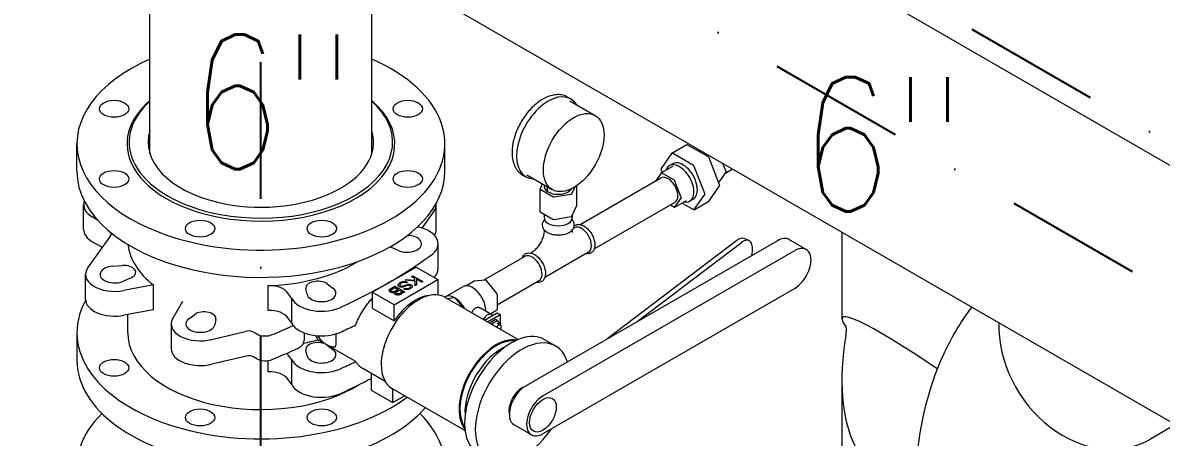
# Model space of a CAD drawing. Header units: millimetres. Extents: x -312439 to 477422, y -331570 to 212570.
# Drawn here: x 345386 to 346443, y 171415 to 171800 of the extents above; entities that cross this region are included whole.
import ezdxf

# ---------------------------------------------------------------- set-up
doc = ezdxf.new("R2010")
doc.units = ezdxf.units.MM
doc.linetypes.add('DASHDOT', pattern=[25.4, 12.7, -6.35, 0, -6.35])
doc.layers.add('ARCONDTEXTO', color=4, linetype='Continuous')
doc.styles.add('ROMAND', font='ROMAND.SHX')
doc.styles.add('ROMANS', font='romans.shx', dxfattribs={"height": 187.5})
doc.dimstyles.new('1-50 (MILIMETRO)', dxfattribs={"dimscale": 0, "dimtxt": 125, "dimasz": 125, "dimexe": 100, "dimexo": 100, "dimgap": 50, "dimtad": 0, "dimdec": 0, "dimzin": 0, "dimdsep": 46, "dimtxsty": 'ROMAND', "dimcen": -390, "dimclrd": 1, "dimclre": 1, "dimclrt": 3, "dimadec": 0, "dimazin": 0, "dimtfac": 1, "dimtdec": 0, "dimtix": 1, "dimtmove": 2, "dimatfit": 2, "dimfxl": 1, "dimtvp": 1, "dimtolj": 1, "dimtzin": 0, "dimarcsym": 0})

# ---------------------------------------------------------------- blocks, each defined once
blk = doc.blocks.new('*D92')
at = {"color": 1, "lineweight": -2, "transparency": 16777216}
for p, q in [((345607.1, 172290.6), (345607.1, 172792.4)), ((348612.8, 170941.5), (345715.4, 172614.4)), ((348721.1, 170492.8), (348721.1, 170994.5))]:
    blk.add_line(p, q, dxfattribs=at)
at = {"color": 1, "transparency": 16777216}
for points in [[(345725.8, 172632.4), (345705, 172596.3), (345607.1, 172676.9)], [(348623.3, 170959.6), (348602.4, 170923.5), (348721.1, 170879)]]:
    blk.add_solid(points, dxfattribs=at)
at = {"layer": 'Defpoints', "color": 0, "transparency": 16777216}
for p in [(345607.1, 172676.9), (345607.1, 172175.2), (348721.1, 170377.3)]:
    blk.add_point(p, dxfattribs=at)
at = {"color": 3, "transparency": 16777216, "insert": (347372.3, 171833.5), "char_height": 125, "attachment_point": 5, "rotation": 330, "style": 'ROMAND'}
blk.add_mtext('\\A1;3596', dxfattribs=at)
blk = doc.blocks.new('*D96')
at = {"color": 1, "lineweight": -2, "transparency": 16777216}
for p, q in [((340982.5, 172444.7), (340982.5, 172743.9)), ((347857.3, 168659.3), (341090.8, 172566)), ((347965.6, 168413.1), (347965.6, 168712.3))]:
    blk.add_line(p, q, dxfattribs=at)
at = {"color": 1, "transparency": 16777216}
for points in [[(341101.2, 172584), (341080.3, 172547.9), (340982.5, 172628.5)], [(347867.7, 168677.3), (347846.9, 168641.2), (347965.6, 168596.8)]]:
    blk.add_solid(points, dxfattribs=at)
at = {"layer": 'Defpoints', "color": 0, "transparency": 16777216}
for p in [(340982.5, 172628.5), (340982.5, 172329.3), (347965.6, 168297.6)]:
    blk.add_point(p, dxfattribs=at)
at = {"color": 3, "transparency": 16777216, "insert": (344536.5, 170720.9), "char_height": 125, "attachment_point": 5, "rotation": 330, "style": 'ROMAND'}
blk.add_mtext('\\A1;8063', dxfattribs=at)
blk = doc.blocks.new('*D26')
at = {"color": 1, "lineweight": -2, "transparency": 16777216}
for p, q in [((345507.1, 172117.4), (345151, 171911.8)), ((345251, 171844.6), (345251, 170794.2)), ((345507.1, 170817), (345151, 170611.4))]:
    blk.add_line(p, q, dxfattribs=at)
at = {"color": 1, "transparency": 16777216}
for points in [[(345230.2, 171844.6), (345271.9, 171844.6), (345251, 171969.6)], [(345230.2, 170794.2), (345271.9, 170794.2), (345251, 170669.2)]]:
    blk.add_solid(points, dxfattribs=at)
at = {"layer": 'Defpoints', "color": 0, "transparency": 16777216}
for p in [(345607.1, 172175.2), (345607.1, 170874.8), (345251, 170669.2)]:
    blk.add_point(p, dxfattribs=at)
at = {"color": 3, "transparency": 16777216, "insert": (345126, 171319.4), "char_height": 125, "attachment_point": 5, "rotation": 90, "style": 'ROMAND'}
blk.add_mtext('\\A1;1300', dxfattribs=at)

msp = doc.modelspace()

# ---------------------------------------------------------------- linework, layer by layer
at = {"color": 6, "linetype": 'DASHDOT', "ltscale": 10, "extrusion": (4.44089e-16, 0.816497, 0.57735)}
msp.add_line((347737.01, 170806.284), (344116.413, 172896.637), dxfattribs=at)
at = {"color": 5, "linetype": 'Continuous', "lineweight": 0, "extrusion": (4.44089e-16, 0.816497, 0.57735)}
for p, q in [((344984.877, 172514.235), (347569.913, 171021.764)), ((344881.815, 172335.726), (347466.851, 170843.255)), ((345504.075, 171678.274), (345504.075, 171922.708)), ((345710.199, 171678.274), (345710.199, 171857.458)), ((345876.987, 171732.189), (345878.676, 171732.585)), ((345891.25, 171731.198), (345894.882, 171729.1)), ((345893.926, 171727.443), (345917.566, 171713.795)), ((345436.285, 171661.976), (345436.285, 171687.376)), ((345777.989, 171661.976), (345777.989, 171687.376)), ((345988.698, 171678.656), (346002.554, 171686.656)), ((346022.702, 171675.29), (346003.11, 171686.601)), ((346013.686, 171680.495), (346015.197, 171681.367)), ((345841.543, 171670.798), (345842.043, 171669.136)), ((345988.573, 171678.54), (345978.777, 171664.604)), ((345989.544, 171668.911), (345986.399, 171667.095)), ((346008.846, 171667.29), (345989.254, 171678.601)), ((346033.179, 171649.195), (346023.383, 171674.443)), ((346039.082, 171661.694), (346036.14, 171669.276)), ((345849.532, 171658.941), (345853.165, 171656.843)), ((345854.122, 171658.5), (345877.762, 171644.852)), ((345978.763, 171660.297), (345973.436, 171652.719)), ((345978.777, 171663.696), (345979.841, 171660.954)), ((345978.862, 171660.389), (345989.574, 171666.574)), ((345991.082, 171653.546), (345979.304, 171660.346)), ((346019.323, 171641.195), (346009.527, 171666.443)), ((346033.193, 171652.594), (346039.082, 171660.972)), ((346038.52, 171660.172), (346045.214, 171664.037)), ((345868.451, 171650.227), (345866.345, 171645.689)), ((345873.277, 171643.218), (345873.277, 171647.441)), ((345895.92, 171641.114), (345898.922, 171647.582)), ((345900.261, 171648.461), (345900.261, 171629.535)), ((345903.686, 171612.449), (345978.672, 171655.742)), ((345997.513, 171637.694), (345991.624, 171652.872)), ((346023.383, 171634.351), (346033.179, 171648.287)), ((346032.115, 171651.937), (346033.094, 171652.502)), ((345866.315, 171645.557), (345866.315, 171624.557)), ((345866.574, 171645.196), (345878.352, 171638.396)), ((345879.206, 171638.264), (345895.295, 171640.753)), ((345893.299, 171643.218), (345893.299, 171644.696)), ((345991.624, 171628.594), (345997.513, 171636.972)), ((346009.527, 171626.351), (346019.323, 171640.287)), ((345442.523, 171607.947), (345442.523, 171630.947)), ((345770.028, 171607.947), (345770.028, 171630.947)), ((345895.92, 171620.114), (345900.231, 171629.402)), ((345916.729, 171589.857), (345991.715, 171633.15)), ((345987.411, 171630.665), (345991.082, 171628.546)), ((345991.524, 171628.502), (346002.237, 171634.687)), ((345998.269, 171632.396), (346008.846, 171626.29)), ((346008.556, 171635.981), (346005.412, 171634.165)), ((346009.402, 171626.235), (346023.258, 171634.235)), ((345455.439, 171616.595), (345450.968, 171619.177)), ((345767.788, 171624.717), (345756.66, 171609.126)), ((345866.574, 171624.196), (345878.352, 171617.396)), ((345870.245, 171622.076), (345870.245, 171618.802)), ((345879.206, 171617.264), (345895.295, 171619.753)), ((345896.332, 171621), (345896.332, 171618.802)), ((345870.245, 171606.911), (345870.245, 171607.527)), ((345872.082, 171614.948), (345872.082, 171613.611)), ((345894.494, 171614.948), (345894.494, 171613.611)), ((345896.332, 171606.911), (345896.332, 171607.527)), ((345898.417, 171609.407), (345897.185, 171608.696)), ((346146.72, 171605.432), (346146.72, 171524.845)), ((345446.486, 171572.234), (345466.851, 171600.773)), ((345459.894, 171591.023), (345450.968, 171596.177)), ((345743.204, 171602.321), (345744.569, 171602.223)), ((346086.813, 171597.433), (345852.987, 171462.433)), ((346049.085, 171597.716), (345928.538, 171506.052)), ((345956.654, 171522.285), (346053.378, 171595.834)), ((346060.262, 171597.538), (346055.969, 171599.42)), ((346113.56, 171589.239), (346097.53, 171598.494)), ((345734.631, 171588.372), (345727.651, 171591.516)), ((345771.754, 171571.5), (345771.754, 171594.5)), ((345858.32, 171586.257), (345857.786, 171585.949)), ((345869.017, 171453.177), (346102.844, 171588.177)), ((345911.46, 171586.815), (345870.83, 171563.357)), ((345469.705, 171573.723), (345478.492, 171574.349)), ((345814.452, 171560.93), (345852.518, 171582.907)), ((345444.246, 171543.004), (345444.246, 171566.004)), ((345486.622, 171563.016), (345479.643, 171559.872)), ((345710.585, 171549.557), (345751.18, 171572.995)), ((345747.117, 171564.236), (345748.282, 171564.909)), ((345750.224, 171562.443), (345747.117, 171564.236)), ((345748.282, 171564.909), (345757.516, 171559.627)), ((345751.18, 171572.995), (345771.478, 171561.276)), ((345507.241, 171556.355), (345479.844, 171551.14)), ((345507.241, 171533.355), (345507.241, 171556.355)), ((345613.965, 171532.667), (345613.965, 171555.667)), ((345650.009, 171547.629), (345648.925, 171552.702)), ((345668.555, 171557.396), (345674.001, 171553.367)), ((345726.578, 171552.129), (345726.837, 171552.378)), ((345726.837, 171552.378), (345727.009, 171552.527)), ((345727.009, 171552.527), (345731.583, 171555.168)), ((345728.347, 171552.104), (345731.41, 171553.873)), ((345730.883, 171537.838), (345771.478, 171561.276)), ((345731.41, 171553.873), (345734.604, 171552.079)), ((345731.583, 171555.168), (345740.817, 171549.887)), ((345734.582, 171556.358), (345734.69, 171556.819)), ((345734.604, 171555.872), (345734.582, 171556.358)), ((345734.776, 171555.573), (345734.604, 171555.872)), ((345734.69, 171556.819), (345734.927, 171557.23)), ((345735.1, 171555.187), (345734.776, 171555.573)), ((345734.927, 171557.23), (345735.143, 171557.504)), ((345735.423, 171554.926), (345735.1, 171555.187)), ((345735.143, 171557.504), (345735.423, 171557.766)), ((345735.423, 171557.766), (345735.941, 171558.189)), ((345735.855, 171554.677), (345735.423, 171554.926)), ((345736.588, 171554.427), (345735.855, 171554.677)), ((345735.941, 171558.189), (345736.718, 171558.638)), ((345736.2, 171556.695), (345736.157, 171556.57)), ((345736.157, 171556.57), (345736.157, 171556.271)), ((345736.157, 171556.271), (345736.286, 171555.997)), ((345736.33, 171556.969), (345736.2, 171556.695)), ((345736.286, 171555.997), (345736.545, 171555.698)), ((345736.545, 171557.243), (345736.33, 171556.969)), ((345736.847, 171557.517), (345736.545, 171557.243)), ((345736.545, 171555.698), (345736.998, 171555.461)), ((345737.063, 171554.303), (345736.588, 171554.427)), ((345736.718, 171558.638), (345737.171, 171558.874)), ((345737.236, 171557.791), (345736.847, 171557.517)), ((345736.998, 171555.461), (345737.408, 171555.324)), ((345737.818, 171554.241), (345737.063, 171554.303)), ((345737.171, 171558.874), (345737.646, 171559.074)), ((345737.451, 171557.915), (345737.236, 171557.791)), ((345737.408, 171555.324), (345737.84, 171555.275)), ((345737.969, 171558.164), (345737.451, 171557.915)), ((345737.646, 171559.074), (345738.12, 171559.248)), ((345738.616, 171554.253), (345737.818, 171554.241)), ((345737.84, 171555.275), (345738.314, 171555.299)), ((345738.66, 171558.413), (345737.969, 171558.164)), ((345738.12, 171559.248), (345738.573, 171559.385)), ((345738.314, 171555.299), (345738.854, 171555.387)), ((345738.573, 171559.385), (345739.048, 171559.485)), ((345739.372, 171554.415), (345738.616, 171554.253)), ((345739.307, 171558.588), (345738.66, 171558.413)), ((345738.854, 171555.387), (345739.479, 171555.549)), ((345739.048, 171559.485), (345739.544, 171559.547)), ((345739.954, 171558.638), (345739.307, 171558.588)), ((345739.609, 171554.477), (345739.372, 171554.415)), ((345739.479, 171555.549), (345741.054, 171556.084)), ((345739.544, 171559.547), (345740.213, 171559.559)), ((345743.32, 171555.723), (345739.609, 171554.477)), ((345740.644, 171558.613), (345739.954, 171558.638)), ((345739.954, 171552.684), (345741.076, 171553.331)), ((345740.17, 171552.559), (345739.954, 171552.684)), ((345740.558, 171552.385), (345740.17, 171552.559)), ((345740.213, 171559.559), (345740.947, 171559.535)), ((345740.99, 171552.235), (345740.558, 171552.385)), ((345741.162, 171558.513), (345740.644, 171558.613)), ((345740.947, 171559.535), (345741.464, 171559.435)), ((345741.054, 171556.084), (345743.19, 171556.794)), ((345741.076, 171560.699), (345742.457, 171561.496)), ((345750.31, 171559.752), (345741.076, 171560.699)), ((345741.076, 171553.331), (345741.551, 171553.107)), ((345741.637, 171558.339), (345741.162, 171558.513)), ((345741.464, 171559.435), (345741.939, 171559.31)), ((345741.551, 171553.107), (345742.025, 171552.983)), ((345742.155, 171558.139), (345741.637, 171558.339)), ((345741.939, 171559.31), (345742.414, 171559.136)), ((345742.025, 171552.983), (345742.759, 171552.908)), ((345743.233, 171558.762), (345742.155, 171558.139)), ((345742.414, 171559.136), (345742.845, 171558.937)), ((345742.457, 171561.496), (345750.224, 171560.699)), ((345742.759, 171552.908), (345743.104, 171552.908)), ((345742.845, 171558.937), (345743.233, 171558.762)), ((345743.104, 171552.908), (345743.665, 171552.983)), ((345743.19, 171556.794), (345743.449, 171556.844)), ((345743.6, 171555.81), (345743.32, 171555.723)), ((345743.449, 171556.844), (345743.945, 171556.931)), ((345744.161, 171555.935), (345743.6, 171555.81)), ((345743.665, 171552.983), (345744.14, 171553.107)), ((345743.945, 171556.931), (345744.442, 171556.969)), ((345744.14, 171553.107), (345744.614, 171553.282)), ((345744.442, 171555.972), (345744.161, 171555.935)), ((345744.442, 171552.285), (345744.226, 171552.21)), ((345744.442, 171556.969), (345744.701, 171556.969)), ((345745.089, 171555.922), (345744.442, 171555.972)), ((345744.916, 171552.41), (345744.442, 171552.285)), ((345744.614, 171553.282), (345745.261, 171553.605)), ((345744.701, 171556.969), (345745.391, 171556.894)), ((345745.348, 171552.609), (345744.916, 171552.41)), ((345745.693, 171555.698), (345745.089, 171555.922)), ((345745.261, 171553.605), (345745.607, 171553.854)), ((345745.822, 171552.833), (345745.348, 171552.609)), ((345745.391, 171556.894), (345745.822, 171556.794)), ((345745.607, 171553.854), (345746.017, 171554.266)), ((345746.189, 171555.187), (345745.693, 171555.698)), ((345745.822, 171556.794), (345746.47, 171556.545)), ((345746.815, 171553.406), (345745.822, 171552.833)), ((345746.017, 171554.266), (345746.168, 171554.552)), ((345746.168, 171554.552), (345746.232, 171554.863)), ((345746.232, 171554.863), (345746.189, 171555.187)), ((345746.47, 171556.545), (345746.858, 171556.321)), ((345746.966, 171553.543), (345746.815, 171553.406)), ((345746.858, 171556.321), (345747.225, 171556.059)), ((345747.246, 171553.83), (345746.966, 171553.543)), ((345747.225, 171556.059), (345747.484, 171555.785)), ((345747.376, 171553.979), (345747.246, 171553.83)), ((345747.592, 171554.253), (345747.376, 171553.979)), ((345747.484, 171555.785), (345747.656, 171555.511)), ((345747.721, 171554.527), (345747.592, 171554.253)), ((345747.656, 171555.511), (345747.764, 171555.225)), ((345747.807, 171554.826), (345747.721, 171554.527)), ((345747.764, 171555.225), (345747.807, 171554.826)), ((345750.224, 171560.699), (345750.224, 171562.443)), ((345750.31, 171555.417), (345750.31, 171559.752)), ((345751.777, 171556.314), (345750.31, 171555.417)), ((345756.351, 171558.955), (345751.734, 171561.571)), ((345751.734, 171561.571), (345751.777, 171556.314)), ((345757.516, 171559.627), (345756.351, 171558.955)), ((345771.478, 171561.276), (345771.478, 171547.046)), ((345778.389, 171545.301), (345794.843, 171554.801)), ((345797.34, 171555.588), (345805.096, 171560.065)), ((345805.226, 171560.105), (345815.425, 171561.016)), ((345816.051, 171560.655), (345826.251, 171547.967)), ((345826.563, 171537.799), (345865.561, 171560.315)), ((346102.844, 171553.177), (345869.017, 171418.177)), ((345635.811, 171543.756), (345632.21, 171548.754)), ((345635.811, 171520.756), (345635.811, 171543.756)), ((345710.585, 171549.557), (345710.585, 171534.841)), ((345730.883, 171537.838), (345710.585, 171549.557)), ((345726.232, 171551.531), (345726.362, 171551.855)), ((345726.232, 171551.182), (345726.232, 171551.531)), ((345726.276, 171551.058), (345726.232, 171551.182)), ((345726.362, 171550.759), (345726.276, 171551.058)), ((345726.362, 171551.855), (345726.578, 171552.129)), ((345726.491, 171550.435), (345726.362, 171550.759)), ((345726.707, 171550.161), (345726.491, 171550.435)), ((345727.398, 171549.662), (345726.707, 171550.161)), ((345728.174, 171549.314), (345727.398, 171549.662)), ((345727.786, 171551.232), (345727.829, 171551.556)), ((345727.872, 171550.933), (345727.786, 171551.232)), ((345727.829, 171551.556), (345728.045, 171551.83)), ((345728.131, 171550.634), (345727.872, 171550.933)), ((345728.045, 171551.83), (345728.347, 171552.104)), ((345728.476, 171550.385), (345728.131, 171550.634)), ((345728.649, 171549.189), (345728.174, 171549.314)), ((345728.908, 171550.136), (345728.476, 171550.385)), ((345729.124, 171549.114), (345728.649, 171549.189)), ((345729.382, 171550.011), (345728.908, 171550.136)), ((345729.598, 171549.089), (345729.124, 171549.114)), ((345729.771, 171549.936), (345729.382, 171550.011)), ((345730.634, 171549.189), (345729.598, 171549.089)), ((345730.202, 171549.936), (345729.771, 171549.936)), ((345730.634, 171549.986), (345730.202, 171549.936)), ((345731.065, 171550.136), (345730.634, 171549.986)), ((345731.195, 171549.314), (345730.634, 171549.189)), ((345730.979, 171548.84), (345731.108, 171549.164)), ((345731.022, 171548.566), (345730.979, 171548.84)), ((345731.108, 171548.267), (345731.022, 171548.566)), ((345731.54, 171550.31), (345731.065, 171550.136)), ((345731.108, 171549.164), (345731.195, 171549.314)), ((345731.324, 171547.993), (345731.108, 171548.267)), ((345731.583, 171547.744), (345731.324, 171547.993)), ((345734.604, 171552.079), (345731.54, 171550.31)), ((345732.144, 171547.42), (345731.583, 171547.744)), ((345732.575, 171547.221), (345732.144, 171547.42)), ((345732.403, 171549.164), (345732.446, 171549.388)), ((345732.403, 171548.865), (345732.403, 171549.164)), ((345732.575, 171548.566), (345732.403, 171548.865)), ((345732.446, 171549.388), (345732.662, 171549.662)), ((345732.921, 171548.317), (345732.575, 171548.566)), ((345733.05, 171547.096), (345732.575, 171547.221)), ((345732.662, 171549.662), (345733.007, 171549.912)), ((345733.352, 171548.118), (345732.921, 171548.317)), ((345733.007, 171549.912), (345735.639, 171551.481)), ((345733.568, 171546.997), (345733.05, 171547.096)), ((345733.827, 171547.993), (345733.352, 171548.118)), ((345734.086, 171546.947), (345733.568, 171546.997)), ((345734.776, 171547.993), (345733.827, 171547.993)), ((345734.647, 171546.972), (345734.086, 171546.947)), ((345734.733, 171546.972), (345734.647, 171546.972)), ((345735.294, 171547.047), (345734.733, 171546.972)), ((345735.294, 171548.093), (345734.776, 171547.993)), ((345735.725, 171548.242), (345735.294, 171548.093)), ((345735.812, 171547.146), (345735.294, 171547.047)), ((345735.639, 171551.481), (345738.53, 171549.812)), ((345736.2, 171548.417), (345735.725, 171548.242)), ((345736.243, 171547.296), (345735.812, 171547.146)), ((345736.416, 171548.541), (345736.2, 171548.417)), ((345736.675, 171547.495), (345736.243, 171547.296)), ((345738.53, 171549.812), (345736.416, 171548.541)), ((345740.817, 171549.887), (345736.675, 171547.495)), ((345741.766, 171552.036), (345740.99, 171552.235)), ((345742.435, 171551.974), (345741.766, 171552.036)), ((345742.888, 171551.986), (345742.435, 171551.974)), ((345743.536, 171552.061), (345742.888, 171551.986)), ((345743.773, 171552.098), (345743.536, 171552.061)), ((345744.226, 171552.21), (345743.773, 171552.098)), ((345777.99, 171544.902), (345846.097, 171505.58)), ((345779.755, 171543.883), (345786.846, 171544.516)), ((345787.472, 171544.155), (345794.563, 171535.333)), ((345826.563, 171547.16), (345826.563, 171533.561)), ((345507.241, 171533.355), (345479.844, 171528.14)), ((345534.182, 171540.801), (345525.149, 171524.983)), ((345710.585, 171534.841), (345730.883, 171523.122)), ((345730.883, 171523.122), (345730.883, 171537.838)), ((345811.105, 171534.945), (345821.581, 171528.896)), ((345820.292, 171529.641), (345826.38, 171533.156)), ((345483.438, 171511.976), (345483.438, 171528.824)), ((345540.273, 171524.867), (345545.719, 171528.896)), ((345565.349, 171524.202), (345564.265, 171519.129)), ((345635.811, 171520.756), (345632.21, 171525.754)), ((345814.864, 171523.613), (345826.638, 171530.411)), ((345817.418, 171522.138), (345829.193, 171528.936)), ((345820.343, 171520.45), (345820.774, 171521.56)), ((345821.126, 171521.998), (345824.742, 171524.085)), ((345822.017, 171519.483), (345822.448, 171520.593)), ((345822.8, 171521.031), (345826.416, 171523.119)), ((345826.704, 171523.147), (345825.029, 171524.114)), ((345826.323, 171520.96), (345829.498, 171519.127)), ((345826.638, 171530.411), (345829.193, 171528.936)), ((345826.768, 171523.087), (345828.576, 171520.515)), ((345829.193, 171528.936), (345829.193, 171519.304)), ((345436.285, 171511.976), (345436.285, 171486.576)), ((345523.785, 171520.082), (345523.785, 171497.082)), ((345561.686, 171505.724), (345593.61, 171513.319)), ((345600.273, 171512.55), (345603.33, 171510.784)), ((345634.361, 171517.277), (345637.264, 171518.555)), ((345647.263, 171511.783), (345647.263, 171504.72)), ((345828.576, 171520.046), (345828.454, 171519.73)), ((345695.172, 171485.163), (345660.073, 171505.428)), ((345668.555, 171500.396), (345674.001, 171496.367)), ((345870.94, 171505.378), (345880.953, 171499.495)), ((345593.61, 171490.319), (345561.686, 171482.724)), ((345603.33, 171487.784), (345600.273, 171489.55)), ((345635.811, 171486.756), (345632.21, 171491.754)), ((345640.705, 171497.07), (345634.361, 171494.277)), ((345650.009, 171490.629), (345648.925, 171495.702)), ((345613.965, 171475.667), (345613.965, 171486.135)), ((345635.811, 171463.756), (345635.811, 171486.756)), ((345722.577, 171466.586), (345701.776, 171478.596)), ((345635.811, 171463.756), (345632.21, 171468.754)), ((345709.49, 171474.142), (345709.49, 171458.699)), ((346146.72, 171467.692), (346146.72, 171249.176)), ((345709.49, 171458.699), (345729.788, 171446.981)), ((345729, 171460.049), (345796.682, 171420.973)), ((345729.788, 171446.981), (345729.788, 171459.595)), ((345740.712, 171453.288), (345729.788, 171446.981)), ((345858.301, 171417.116), (345842.27, 171426.371)), ((346456.501, 171426.58), (346433.159, 171413.104))]:
    msp.add_line(p, q, dxfattribs=at)
at = {"color": 6, "linetype": 'DASHDOT', "ltscale": 10}
for p, q in [((345607.137, 172175.158), (348721.101, 170377.31)), ((345607.137, 170873.876), (345607.137, 171916.961))]:
    msp.add_line(p, q, dxfattribs=at)
at = {"color": 5, "linetype": 'Continuous', "lineweight": 0}
for centre, major_axis, ratio, start_param, end_param in [((345607.137, 171687.376), (-170.852, 0), 0.57735027, 5.35992847, 7.46128255), ((345607.137, 171687.376), (-170.852, 0), 0.57735027, 1.17809725, 4.06484949), ((345874.024, 171692.972), (-20.859, -36.128), 0.57735027, 2.83755943, 6.58721853), ((345607.137, 171687.376), (-124.312, 0), 0.57735027, 5.68982069, 7.46128255), ((345607.137, 171688.976), (122.352, 0), 0.57735027, 2.57241108, 4.3196899), ((345607.137, 171687.376), (-124.312, 0), 0.57735027, 1.17809725, 3.73495727), ((345607.137, 171688.976), (122.352, 0), 0.57735027, 4.3196899, 6.85236688), ((345607.137, 171688.976), (104.716, 0), 0.57735027, 2.96365333, 4.3196899), ((345607.137, 171688.976), (104.716, 0), 0.57735027, 4.3196899, 6.46112463), ((346003.11, 171685.693), (-0.556, 0.963), 0.57735027, 5.49778714, 6.28318531), ((345995.906, 171650.63), (-9.506, 16.465), 0.57735027, 2.67421922, 6.75055874), ((345989.254, 171677.693), (-0.556, 0.963), 0.57735027, 5.49778714, 6.54498469), ((345999.05, 171652.446), (-9.506, 16.465), 0.57735027, 3.14159265, 6.28318531), ((346022.702, 171674.382), (-0.556, 0.963), 0.57735027, 4.45058959, 5.49778714), ((345607.137, 171661.976), (170.852, 0), 0.57735027, 3.14159265, 4.3196899), ((345607.137, 171661.976), (170.852, 0), 0.57735027, 4.3196899, 6.28318531), ((345979.458, 171663.757), (-0.556, 0.963), 0.57735027, 0.26179939, 1.30899694), ((345979.304, 171659.623), (-0.442, 0.766), 0.57735027, 5.49778714, 6.54498469), ((346008.846, 171666.382), (-0.556, 0.963), 0.57735027, 4.45058959, 5.49778714), ((346038.54, 171661.646), (0.442, -0.766), 0.57735027, 0.26179939, 1.30899694), ((345883.288, 171648.046), (-13.044, 0), 0.57735027, 6.1406542, 7.06858347), ((345985.193, 171644.446), (6.522, -11.296), 0.57735027, 0.78539816, 3.14159265), ((345991.082, 171652.823), (-0.442, 0.766), 0.57735027, 4.45058959, 5.49778714), ((346032.651, 171653.268), (0.442, -0.766), 0.57735027, 0, 0.26179939), ((346032.498, 171649.134), (0.556, -0.963), 0.57735027, 0.26179939, 1.30899694), ((345867.199, 171645.557), (-0.885, 0), 0.57735027, 6.02138592, 7.06858347), ((345883.288, 171639.802), (-13.044, 0), 0.57735027, 5.58729331, 5.70398442), ((345883.288, 171648.046), (-13.044, 0), 0.57735027, 0.78539816, 2.83635109), ((345878.977, 171638.757), (0.885, 0), 0.57735027, 3.92699082, 4.97418837), ((345883.288, 171639.802), (-13.044, 0), 0.57735027, 3.72079354, 3.83748465), ((345895.066, 171641.246), (0.885, 0), 0.57735027, 4.97418837, 6.02138592), ((345985.193, 171644.446), (6.522, -11.296), 0.57735027, 0, 0.78539816), ((345996.971, 171637.646), (0.442, -0.766), 0.57735027, 0.26179939, 1.30899694), ((346018.641, 171641.134), (0.556, -0.963), 0.57735027, 0.26179939, 1.30899694), ((345471.355, 171630.947), (-28.832, 0), 0.57735027, 6.07800001, 7.06858347), ((345742.919, 171630.947), (27.109, 0), 0.57735027, 5.87376873, 6.35596808), ((345899.377, 171629.535), (0.885, 0), 0.57735027, 6.02138592, 6.28318531), ((345991.082, 171629.268), (0.442, -0.766), 0.57735027, 5.49778714, 6.54498469), ((346008.846, 171627.198), (0.556, -0.963), 0.57735027, 5.49778714, 6.54498469), ((346022.702, 171635.198), (0.556, -0.963), 0.57735027, 0, 0.26179939), ((345867.199, 171624.557), (-0.885, 0), 0.57735027, 0, 0.78539816), ((345883.288, 171618.802), (-13.044, 0), 0.57735027, 0, 3.14159265), ((345878.977, 171617.757), (0.885, 0), 0.57735027, 3.92699082, 4.97418837), ((345895.066, 171620.246), (0.885, 0), 0.57735027, 4.97418837, 6.02138592), ((345471.355, 171607.947), (-28.832, 0), 0.57735027, 0, 0.78539816), ((345742.948, 171594.5), (28.806, 0), 0.57735027, 5.55071488, 7.51444614), ((345742.919, 171607.947), (27.109, 0), 0.57735027, 5.92209885, 6.28318531), ((345904.939, 171598.111), (6.522, -11.296), 0.57735027, 0, 3.14159265), ((345449.865, 171604.814), (18.371, 0), 0.57735027, 5.89239761, 6.25776112), ((345742.919, 171594.504), (13.472, 0), 0.57735027, 4.04975631, 7.73121456), ((346049.085, 171583.716), (6.884, 15.704), 0.49374699, 0, 0.7260513), ((346053.378, 171581.834), (-6.884, -15.704), 0.49374699, 1.89671174, 3.86764395), ((346086.813, 171579.933), (10.717, 18.562), 0.57735027, 0, 0.78539816), ((345607.137, 171598.476), (-123.699, 0), 0.57735027, 0.06591002, 0.63077855), ((345734.433, 171596.533), (-11.023, 0), 0.57735027, 0.84771051, 0.90816366), ((345859.039, 171571.611), (6.522, -11.296), 0.57735027, 0.78539816, 3.14159265), ((346102.844, 171570.677), (-10.717, -18.562), 0.57735027, 0.78539816, 3.92699082), ((345471.355, 171566.004), (-13.472, 0), 0.57735027, 4.83515448, 8.51661272), ((345479.841, 171568.033), (11.023, 0), 0.57735027, 5.37502007, 7.97674713), ((345607.137, 171626.976), (123.699, 0), 0.57735027, 4.76761506, 5.53401992), ((345357.722, 171770.976), (520.517, 0), 0.57735027, 5.38654819, 5.60902609), ((345471.355, 171566.004), (-27.109, 0), 0.57735027, 5.87376873, 8.17248894), ((345742.948, 171571.5), (28.806, 0), 0.57735027, 5.7666453, 6.28318531), ((345859.039, 171571.611), (6.522, -11.296), 0.57735027, 0, 0.78539816), ((345614.979, 171545.076), (-18.371, 0), 0.57735027, 3.49571793, 4.76761506), ((345659.865, 171553.481), (11.023, 0), 0.57735027, 0.66263109, 3.26435815), ((345663.38, 171548.582), (-13.472, 0), 0.57735027, 0.1227655, 3.80422374), ((345803.614, 171539.611), (8.77, -15.191), 0.57735027, 2.35619449, 3.14159265), ((345803.614, 171539.611), (8.77, -15.191), 0.57735027, 0.76159837, 2.35619449), ((345805.538, 171559.299), (-0.442, 0.766), 0.57735027, 6.02138592, 6.28318531), ((345815.738, 171560.21), (-0.442, 0.766), 0.57735027, 4.97418837, 6.02138592), ((345607.137, 171511.976), (170.852, 0), 0.57735027, 2.83373505, 5.63029976), ((345471.355, 171543.004), (-27.109, 0), 0.57735027, 0, 1.88930363), ((345663.386, 171548.565), (-28.806, 0), 0.57735027, 0.29334342, 2.30326676), ((345753.495, 171502.476), (-24.495, -42.426), 0.57735027, 3.14159265, 5.49778714), ((345750.633, 171504.128), (23.27, 40.305), 0.57735027, 0.38720776, 1.42907029), ((345787.159, 171530.111), (8.77, -15.191), 0.57735027, 2.35619449, 3.20203563), ((345787.159, 171543.71), (-0.442, 0.766), 0.57735027, 4.97418837, 6.02138592), ((345787.159, 171530.111), (8.77, -15.191), 0.57735027, 1.51041133, 2.35619449), ((345825.938, 171547.522), (0.442, -0.766), 0.57735027, 0.78539816, 1.83259571), ((345554.409, 171524.981), (11.023, 0), 0.57735027, 6.16041823, 8.76214529), ((345614.979, 171522.076), (-18.371, 0), 0.57735027, 3.49571793, 4.76761506), ((345825.938, 171533.922), (0.442, -0.766), 0.57735027, 0, 0.78539816), ((346271.032, 171434.36), (-123.988, 91.599), 0.09789593, 5.07637378, 6.59850224), ((345550.894, 171520.082), (27.109, 0), 0.57735027, 2.82308535, 5.12180556), ((345550.894, 171520.082), (-13.472, 0), 0.57735027, 5.62055264, 9.30201088), ((345663.386, 171525.565), (-28.806, 0), 0.57735027, 0.29334342, 2.30326676), ((345817.615, 171522.027), (3.966, 6.869), 0.57735027, 6.010118, 7.85424751), ((345821.126, 171521.528), (0.288, 0.498), 0.57735027, 0.78539816, 1.83259571), ((345822.8, 171520.561), (-0.288, -0.498), 0.57735027, 3.92699082, 4.97418837), ((345824.742, 171523.616), (0.288, 0.498), 0.57735027, 0, 0.78539816), ((345826.416, 171522.649), (0.288, 0.498), 0.57735027, 6.02138592, 7.06858347), ((346381.628, 171502.359), (-51.531, 89.255), 0.81649658, 0.93681504, 3.14159265), ((345607.137, 171511.976), (-123.699, 0), 0.57735027, 0, 2.40038288), ((345595.942, 171510.05), (6.124, 0), 0.57735027, 0.78539816, 1.96158402), ((345611.124, 171515.284), (11.023, 0), 0.57735027, 3.92699082, 5.35442967), ((345318.86, 171754.02), (517.381, 0), 0.57735027, 5.3282352, 5.36820235), ((345357.722, 171747.976), (520.517, 0), 0.57735027, 5.38654819, 5.41773628), ((345839.92, 171452.578), (-31.02, -52.799), 0.58236072, 3.14159265, 5.50218352), ((345827.783, 171516.156), (-1.715, -2.971), 0.57735027, 1.57018157, 4.71300374), ((345828.224, 171520.077), (0.288, 0.498), 0.57735027, 4.97418837, 6.02138592), ((345630.6, 171504.72), (16.663, 0), 0.57735027, 5.36396925, 6.28318531), ((345607.137, 171569.976), (123.699, 0), 0.57735027, 5.03823356, 5.15460219), ((345659.865, 171496.481), (11.023, 0), 0.57735027, 0.66263109, 3.26435815), ((345458.626, 171672.718), (233.085, -175.431), 0.1043952, 5.90574205, 5.96190086), ((345825.745, 171460.762), (-24.495, -42.426), 0.57735027, 3.33709046, 6.06401097), ((345825.745, 171460.762), (23.921, 41.432), 0.57735027, 0.78539816, 2.87356516), ((345849.934, 171446.695), (-31.02, -52.799), 0.58236072, 2.65256236, 5.50218352), ((345825.745, 171460.762), (23.921, 41.432), 0.57735027, 0.24308274, 0.78539816), ((346271.032, 171558.177), (-83.802, -180.843), 0.50772236, 5.20905397, 6.5527375), ((345550.894, 171497.082), (-27.109, 0), 0.57735027, 0, 1.98021291), ((345595.942, 171487.05), (-6.124, 0), 0.57735027, 3.92699082, 5.10317667), ((345318.86, 171731.02), (-517.381, 0), 0.57735027, 2.18664254, 2.22660969), ((345614.979, 171488.076), (-18.371, 0), 0.57735027, 3.49571793, 3.61716538), ((345663.38, 171491.582), (-13.472, 0), 0.57735027, 0.1227655, 3.80422374), ((345830.481, 171458.028), (-23.921, -41.432), 0.57735027, 3.80599304, 5.57222219), ((345607.137, 171486.576), (-170.852, 0), 0.57735027, 0, 2.67581256), ((345611.124, 171492.284), (-11.023, 0), 0.57735027, 0.78539816, 2.21283701), ((345663.386, 171491.565), (-28.806, 0), 0.57735027, 0.29334342, 2.30326676), ((345357.722, 171713.976), (520.517, 0), 0.57735027, 5.38654819, 5.41773628), ((345753.495, 171502.476), (-24.495, -42.426), 0.57735027, 5.49778714, 6.28318531), ((345614.979, 171465.076), (-18.371, 0), 0.57735027, 3.49571793, 4.76761506), ((345357.722, 171690.976), (520.517, 0), 0.57735027, 5.38654819, 5.45444746), ((345663.386, 171468.565), (-28.806, 0), 0.57735027, 0.29334342, 2.30326676), ((345852.987, 171444.933), (-10.717, -18.562), 0.57735027, 3.92699082, 6.28318531), ((345849.934, 171446.695), (-8.773, -15.195), 0.57735027, 3.92699082, 5.49778714), ((345869.017, 171435.677), (10.717, 18.562), 0.57735027, 0.78539816, 3.92699082), ((345607.137, 171387.376), (-170.852, 0), 0.57735027, 5.75631391, 7.06858347), ((345607.137, 171387.376), (-170.852, 0), 0.57735027, 0.78539816, 3.66846405), ((345849.934, 171446.695), (-8.773, -15.195), 0.57735027, 5.49778714, 5.72091355), ((345839.92, 171452.578), (-31.02, -52.799), 0.58236072, 5.50218352, 6.28318531), ((345849.934, 171446.695), (-31.02, -52.799), 0.58236072, 5.50218352, 7.74056361)]:
    msp.add_ellipse(centre, major_axis=major_axis, ratio=ratio, start_param=start_param, end_param=end_param, dxfattribs=at)
for centre, major_axis in [((345470.789, 171719.983), (-13.595, 0)), ((345743.485, 171719.983), (-13.595, 0)), ((345897.664, 171679.323), (-19.902, -34.471)), ((345470.789, 171654.769), (-13.595, 0)), ((345743.485, 171654.769), (-13.595, 0)), ((345550.66, 171608.655), (-13.595, 0)), ((345663.614, 171608.655), (-13.595, 0)), ((345470.789, 171479.369), (13.595, 0)), ((345869.017, 171435.677), (-8.773, -15.195)), ((345550.66, 171433.255), (13.595, 0)), ((345663.614, 171433.255), (13.595, 0))]:
    msp.add_ellipse(centre, major_axis=major_axis, ratio=0.57735027, dxfattribs=at)
for points, knots in [([(345876.987, 171732.189), (345874.012, 171731.49), (345870.922, 171730.16), (345864.781, 171726.381), (345861.731, 171723.925), (345855.991, 171718.146), (345853.302, 171714.826), (345848.551, 171707.659), (345846.49, 171703.813), (345843.198, 171695.979), (345841.969, 171691.991), (345840.469, 171684.265), (345840.201, 171680.528), (345840.588, 171674.852), (345840.959, 171672.734), (345841.543, 171670.798)], [1.28253425, 1.28253425, 1.28253425, 1.28253425, 1.6036259, 1.6036259, 1.92681752, 1.92681752, 2.2495613, 2.2495613, 2.5719277, 2.5719277, 2.89437463, 2.89437463, 3.21731269, 3.21731269, 3.42985473, 3.42985473, 3.42985473, 3.42985473]), ([(345891.25, 171731.198), (345890.551, 171731.601), (345889.817, 171731.945), (345888.287, 171732.507), (345887.492, 171732.727), (345885.848, 171733.039), (345884.999, 171733.132), (345883.258, 171733.192), (345882.365, 171733.158), (345880.545, 171732.966), (345879.617, 171732.806), (345878.676, 171732.585)], [0.785398163, 0.785398163, 0.785398163, 0.785398163, 0.884825379, 0.884825379, 0.984252594, 0.984252594, 1.083679809, 1.083679809, 1.183107025, 1.183107025, 1.28253424, 1.28253424, 1.28253424, 1.28253424]), ([(345842.043, 171669.136), (345842.322, 171668.211), (345842.649, 171667.328), (345843.392, 171665.655), (345843.809, 171664.865), (345844.732, 171663.387), (345845.237, 171662.698), (345846.329, 171661.431), (345846.917, 171660.852), (345848.169, 171659.808), (345848.833, 171659.344), (345849.532, 171658.941)], [3.42985474, 3.42985474, 3.42985474, 3.42985474, 3.529281956, 3.529281956, 3.628709171, 3.628709171, 3.728136386, 3.728136386, 3.827563602, 3.827563602, 3.926990817, 3.926990817, 3.926990817, 3.926990817]), ([(345870.593, 171617.073), (345870.288, 171616.759), (345870.008, 171616.429), (345869.097, 171615.166), (345868.643, 171614.13), (345868.337, 171612.113), (345868.412, 171611.153), (345868.979, 171609.316), (345869.476, 171608.445), (345870.876, 171606.767), (345871.828, 171605.986), (345874.105, 171604.614), (345875.455, 171604.043), (345878.362, 171603.198), (345879.918, 171602.925), (345883.077, 171602.692), (345884.679, 171602.731), (345887.789, 171603.114), (345889.297, 171603.458), (345891.667, 171604.293), (345892.589, 171604.709), (345893.43, 171605.195)], [3.41599931, 3.41599931, 3.41599931, 3.41599931, 3.53215358, 3.53215358, 3.83952991, 3.83952991, 4.10313939, 4.10313939, 4.37566185, 4.37566185, 4.69126744, 4.69126744, 5.03135787, 5.03135787, 5.3709906, 5.3709906, 5.70789292, 5.70789292, 6.0452189, 6.0452189, 6.28318531, 6.28318531, 6.28318531, 6.28318531]), ([(345893.43, 171605.195), (345894.633, 171605.889), (345895.673, 171606.725), (345897.223, 171608.602), (345897.765, 171609.631), (345898.225, 171611.663), (345898.218, 171612.64), (345897.772, 171614.502), (345897.338, 171615.384), (345896.517, 171616.489), (345896.261, 171616.788), (345895.983, 171617.073)], [0, 0, 0, 0, 0.34048244, 0.34048244, 0.65554533, 0.65554533, 0.92276419, 0.92276419, 1.19075282, 1.19075282, 1.29638967, 1.29638967, 1.29638967, 1.29638967]), ([(345870.245, 171606.911), (345870.245, 171606.221), (345870.18, 171605.375), (345869.856, 171603.404), (345869.581, 171602.261), (345868.784, 171599.793), (345868.245, 171598.461), (345866.931, 171595.784), (345866.147, 171594.44), (345864.439, 171591.943), (345863.514, 171590.788), (345861.686, 171588.826), (345860.784, 171588.007), (345859.361, 171586.906), (345858.806, 171586.537), (345858.32, 171586.257)], [0, 0, 0, 0, 0.20672367, 0.20672367, 0.43018514, 0.43018514, 0.66923974, 0.66923974, 0.91721406, 0.91721406, 1.16487856, 1.16487856, 1.40254247, 1.40254247, 1.57079633, 1.57079633, 1.57079633, 1.57079633]), ([(345896.577, 171604.945), (345896.577, 171604.945), (345896.568, 171604.966), (345896.51, 171605.142), (345896.422, 171605.476), (345896.347, 171606.256), (345896.332, 171606.564), (345896.332, 171606.911)], [2.761104138, 2.761104138, 2.761104138, 2.761104138, 2.831046039, 2.831046039, 3.037496123, 3.037496123, 3.141592654, 3.141592654, 3.141592654, 3.141592654]), ([(345898.114, 171611.29), (345898.83, 171611.842), (345899.667, 171612.231), (345901.503, 171612.65), (345902.506, 171612.655), (345904.659, 171612.282), (345905.812, 171611.848), (345908.138, 171610.561), (345909.308, 171609.678), (345911.493, 171607.583), (345912.508, 171606.372), (345914.289, 171603.753), (345915.056, 171602.346), (345916.28, 171599.461), (345916.735, 171597.982), (345917.198, 171595.513), (345917.298, 171594.507), (345917.298, 171593.536)], [3.85019765, 3.85019765, 3.85019765, 3.85019765, 4.10313939, 4.10313939, 4.37566185, 4.37566185, 4.69126744, 4.69126744, 5.03135787, 5.03135787, 5.3709906, 5.3709906, 5.70789292, 5.70789292, 6.0452189, 6.0452189, 6.28318531, 6.28318531, 6.28318531, 6.28318531]), ([(345849.847, 171581.365), (345849.932, 171581.613), (345850.028, 171581.856), (345850.597, 171583.122), (345851.267, 171584.034), (345852.861, 171585.308), (345853.73, 171585.722), (345855.604, 171586.15), (345856.607, 171586.155), (345858.76, 171585.782), (345859.913, 171585.348), (345862.239, 171584.061), (345863.409, 171583.178), (345865.594, 171581.083), (345866.608, 171579.872), (345868.389, 171577.253), (345869.157, 171575.846), (345870.38, 171572.961), (345870.836, 171571.482), (345871.299, 171569.013), (345871.399, 171568.007), (345871.399, 171567.036)], [3.46174887, 3.46174887, 3.46174887, 3.46174887, 3.53215358, 3.53215358, 3.83952991, 3.83952991, 4.10313939, 4.10313939, 4.37566185, 4.37566185, 4.69126744, 4.69126744, 5.03135787, 5.03135787, 5.3709906, 5.3709906, 5.70789292, 5.70789292, 6.0452189, 6.0452189, 6.28318531, 6.28318531, 6.28318531, 6.28318531]), ([(345917.298, 171593.536), (345917.298, 171592.146), (345917.094, 171590.827), (345916.244, 171588.547), (345915.624, 171587.563), (345914.094, 171586.149), (345913.245, 171585.666), (345911.408, 171585.121), (345910.428, 171585.056), (345909.228, 171585.196), (345909.009, 171585.23), (345908.79, 171585.273)], [0, 0, 0, 0, 0.34048244, 0.34048244, 0.65554533, 0.65554533, 0.92276419, 0.92276419, 1.19075282, 1.19075282, 1.25064011, 1.25064011, 1.25064011, 1.25064011]), ([(345871.399, 171567.036), (345871.399, 171565.646), (345871.195, 171564.327), (345870.345, 171562.047), (345869.725, 171561.063), (345868.194, 171559.649), (345867.345, 171559.166), (345865.509, 171558.621), (345864.528, 171558.556), (345863.329, 171558.696), (345863.11, 171558.73), (345862.89, 171558.773)], [0, 0, 0, 0, 0.34048244, 0.34048244, 0.65554533, 0.65554533, 0.92276419, 0.92276419, 1.19075282, 1.19075282, 1.25064011, 1.25064011, 1.25064011, 1.25064011]), ([(345695.172, 171519.163), (345695.325, 171519.566), (345695.483, 171519.969), (345696.202, 171521.759), (345696.81, 171523.138), (345698.108, 171525.859), (345698.798, 171527.199), (345700.244, 171529.819), (345701, 171531.098), (345702.552, 171533.574), (345703.377, 171534.813), (345705.109, 171537.267), (345706.018, 171538.482), (345707.904, 171540.862), (345708.882, 171542.028), (345710.118, 171543.419), (345710.351, 171543.678), (345710.585, 171543.934)], [16.86611806, 16.86611806, 16.86611806, 16.86611806, 17.90289885, 17.90289885, 21.48347862, 21.48347862, 25.06405839, 25.06405839, 28.64463816, 28.64463816, 32.22521015, 32.22521015, 35.80578215, 35.80578215, 39.38635414, 39.38635414, 40.21192165, 40.21192165, 40.21192165, 40.21192165]), ([(345803.172, 171530.363), (345803.172, 171530.364), (345803.172, 171530.365), (345803.336, 171530.84), (345803.527, 171531.319), (345803.968, 171532.238), (345804.219, 171532.679), (345804.776, 171533.485), (345805.083, 171533.851), (345805.74, 171534.48), (345806.091, 171534.743), (345806.449, 171534.95)], [34.70457843, 34.70457843, 34.70457843, 34.70457843, 34.70634861, 34.70634861, 35.94709006, 35.94709006, 37.18783151, 37.18783151, 38.42857296, 38.42857296, 39.66931441, 39.66931441, 39.66931441, 39.66931441]), ([(345806.449, 171534.95), (345806.807, 171535.157), (345807.193, 171535.319), (345807.994, 171535.532), (345808.408, 171535.582), (345809.229, 171535.572), (345809.637, 171535.511), (345810.41, 171535.292), (345810.775, 171535.135), (345811.105, 171534.945)], [0, 0, 0, 0, 1.24074145, 1.24074145, 2.4814829, 2.4814829, 3.72222435, 3.72222435, 4.9629658, 4.9629658, 4.9629658, 4.9629658]), ([(346267.263, 171535.837), (346261.983, 171528.862), (346257.145, 171521.621), (346243.545, 171498.652), (346236.243, 171482.279), (346224.953, 171448.674), (346220.953, 171431.431), (346215.742, 171396.454), (346214.531, 171378.712), (346214.531, 171360.82)], [2.595109961, 2.595109961, 2.595109961, 2.595109961, 2.670353756, 2.670353756, 2.827433388, 2.827433388, 2.984513021, 2.984513021, 3.141592654, 3.141592654, 3.141592654, 3.141592654]), ([(345676.848, 171510.862), (345676.849, 171510.121), (345676.85, 171509.407), (345676.85, 171508.727), (345676.85, 171507.514), (345676.849, 171506.313), (345676.83, 171504.057), (345676.811, 171503.003), (345676.725, 171501.613), (345676.687, 171501.182), (345676.577, 171500.396), (345676.507, 171500.04), (345676.316, 171499.418), (345676.197, 171499.151), (345675.883, 171498.724), (345675.689, 171498.562), (345675.302, 171498.424), (345675.15, 171498.395), (345674.803, 171498.389), (345674.607, 171498.411), (345674.268, 171498.492), (345674.137, 171498.531), (345674.001, 171498.58)], [-2.04042132, -2.04042132, -2.04042132, -2.04042132, 0, 0, 0, 3.63980267, 3.63980267, 7.27960534, 7.27960534, 9.09950667, 9.09950667, 10.919408, 10.919408, 12.73930934, 12.73930934, 14.55921067, 14.55921067, 15.49032088, 15.49032088, 16.42143109, 16.42143109, 16.95687667, 16.95687667, 16.95687667, 16.95687667]), ([(346150.376, 171509.414), (346150.422, 171509.686), (346150.466, 171509.963), (346150.585, 171510.767), (346150.655, 171511.3), (346150.769, 171512.344), (346150.813, 171512.856), (346150.872, 171513.824), (346150.886, 171514.279), (346150.886, 171515.105), (346150.872, 171515.499), (346150.813, 171516.21), (346150.769, 171516.528), (346150.655, 171517.066), (346150.585, 171517.286), (346150.466, 171517.543), (346150.422, 171517.618), (346150.376, 171517.679)], [17.89795356, 17.89795356, 17.89795356, 17.89795356, 18.55921682, 18.55921682, 19.79774199, 19.79774199, 21.03626716, 21.03626716, 22.27479234, 22.27479234, 23.51331751, 23.51331751, 24.75184268, 24.75184268, 25.99036785, 25.99036785, 26.65163111, 26.65163111, 26.65163111, 26.65163111]), ([(345657.861, 171509.243), (345658.146, 171508.639), (345658.452, 171508.048), (345659.18, 171506.767), (345659.612, 171506.085), (345660.073, 171505.428)], [12.42205879, 12.42205879, 12.42205879, 12.42205879, 14.47539289, 14.47539289, 16.98652366, 16.98652366, 16.98652366, 16.98652366]), ([(345668.555, 171500.668), (345668.518, 171500.683), (345668.481, 171500.698), (345668.197, 171500.821), (345667.932, 171500.957), (345667.385, 171501.273), (345667.091, 171501.46), (345666.48, 171501.884), (345666.163, 171502.12), (345665.533, 171502.623), (345665.218, 171502.891), (345664.612, 171503.437), (345664.321, 171503.716), (345663.759, 171504.28), (345663.483, 171504.574), (345662.957, 171505.165), (345662.707, 171505.462), (345661.99, 171506.359), (345661.557, 171506.966), (345660.86, 171508.06), (345660.58, 171508.54), (345660.322, 171509.028)], [19.08025865, 19.08025865, 19.08025865, 19.08025865, 19.22379089, 19.22379089, 20.17147234, 20.17147234, 21.11915379, 21.11915379, 22.06683524, 22.06683524, 23.01451669, 23.01451669, 23.96219814, 23.96219814, 24.9859948, 24.9859948, 26.00979146, 26.00979146, 28.05738477, 28.05738477, 29.62213434, 29.62213434, 29.62213434, 29.62213434]), ([(345701.776, 171478.596), (345701, 171479.044), (345700.244, 171479.56), (345698.798, 171480.726), (345698.108, 171481.376), (345696.81, 171482.805), (345696.202, 171483.583), (345695.483, 171484.664), (345695.325, 171484.911), (345695.172, 171485.163)], [200.51221831, 200.51221831, 200.51221831, 200.51221831, 204.09279808, 204.09279808, 207.67337785, 207.67337785, 211.25395762, 211.25395762, 212.29073841, 212.29073841, 212.29073841, 212.29073841])]:
    msp.add_open_spline(points, degree=3, knots=knots, dxfattribs=at)

# ---------------------------------------------------------------- texts
at = {"layer": 'ARCONDTEXTO', "linetype": 'Continuous', "lineweight": -3, "style": 'ROMANS', "width": 0.8}
for p in [(345540.449, 171663.824), (346107.619, 171624.433)]:
    msp.add_text('6"', height=125, dxfattribs=at).set_placement(p)

# ---------------------------------------------------------------- dimensions: what is measured, and where the dimension line sits
dim = msp.add_linear_dim(base=(345607.137, 172676.888), p1=(348721.101, 170377.31), p2=(345607.137, 172175.158), angle=150, dimstyle='1-50 (MILIMETRO)', override={"dimscale": 1})
dim.commit()
dim.dimension.update_dxf_attribs({"geometry": '*D92', "text_midpoint": (347372.287, 171833.453), "dimtype": 161})
for p1, p2, distance, picture, middle in [((347965.562, 168297.588), (340982.504, 172329.258), -259.116, '*D96', (344536.533, 170720.878)), ((345607.137, 172175.158), (345607.137, 170874.769), -356.11, '*D26', (345126.027, 171319.363))]:
    dim = msp.add_aligned_dim(p1=p1, p2=p2, distance=distance, dimstyle='1-50 (MILIMETRO)', override={"dimscale": 1})
    dim.commit()
    dim.dimension.update_dxf_attribs({"geometry": picture, "text_midpoint": middle})

doc.saveas('drawing.dxf')
